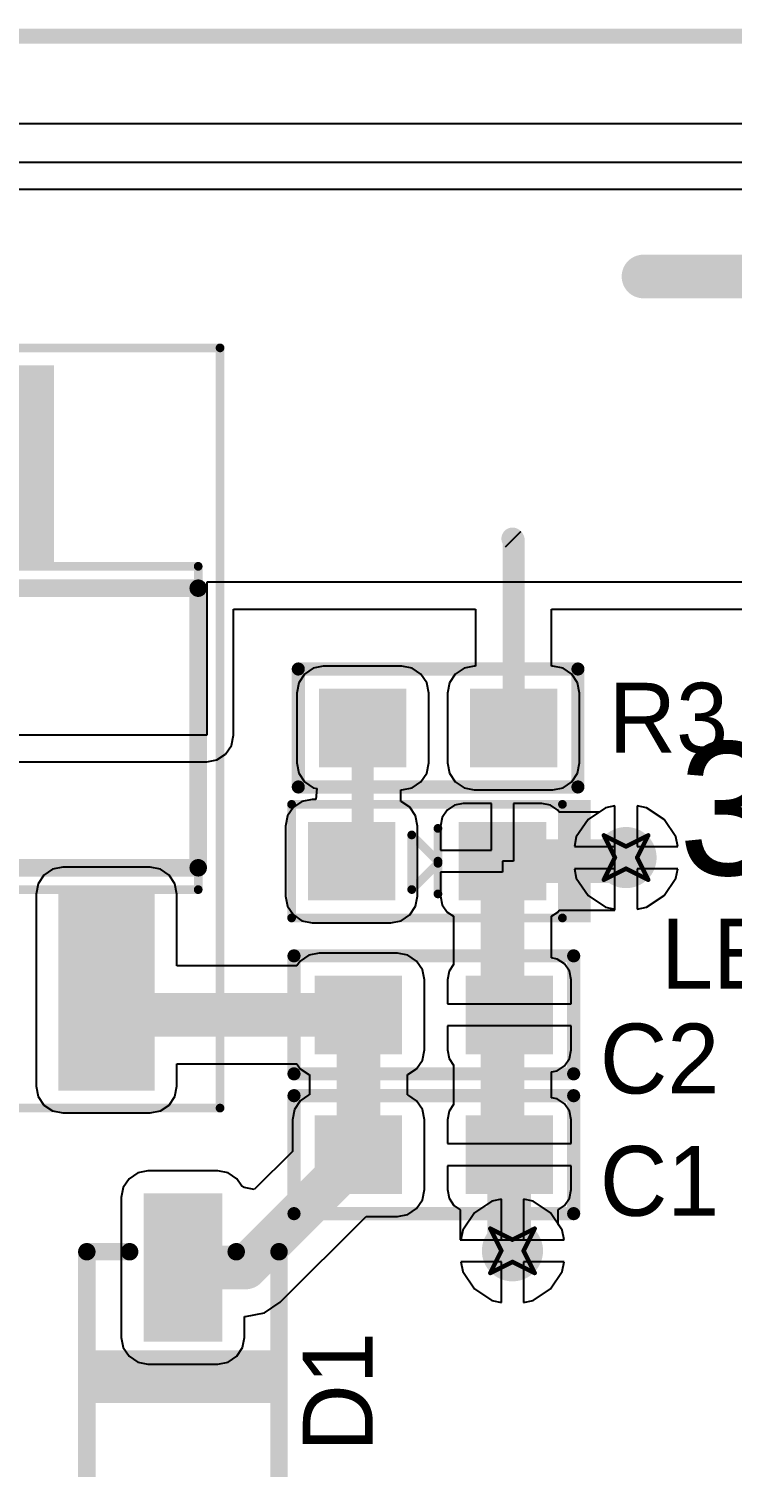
# Model space of a CAD drawing. Header units: millimetres. Extents: x 21 to 336, y 20 to 129.
# Drawn here: x 36.96 to 45.02, y 66.62 to 83.09 of the extents above; entities that cross this region are included whole.
import ezdxf

# ---------------------------------------------------------------- set-up
doc = ezdxf.new("R2010")
doc.units = ezdxf.units.MM
for name, color, linetype in [('BottomLayer', 5, 'Continuous'), ('DrillDrawing', 1, 'Continuous'), ('KeepOutLayer', 6, 'Continuous'), ('Mechanical13', 56, 'Continuous'), ('Mechanical15', 56, 'Continuous'), ('MultiLayer', 9, 'Continuous'), ('TopLayer', 1, 'Continuous'), ('TopOverlay', 2, 'Continuous'), ('TopPaste', 8, 'Continuous'), ('TopSolder', 216, 'Continuous')]:
    doc.layers.add(name, color=color, linetype=linetype)

# ---------------------------------------------------------------- blocks, each defined once
blk = doc.blocks.new('SMD_RC0603_3')
at = {"layer": 'TopLayer'}
for points in [[(-1.314, -0.4), (-0.414, -0.4), (-1.314, 0.4), (-0.414, 0.4)], [(0.414, -0.4), (1.314, -0.4), (0.414, 0.4), (1.314, 0.4)]]:
    blk.add_solid(points, dxfattribs=at)
at = {"layer": 'TopOverlay', "const_width": 0.15}
for points in [[(1.6, 0.675), (-1.6, 0.675)], [(-1.6, 0.675), (-1.6, -0.675)], [(1.6, 0.675), (1.6, -0.675)], [(1.6, -0.675), (-1.6, -0.675)]]:
    blk.add_lwpolyline(points, dxfattribs=at)
at = {"layer": 'TopOverlay', "const_width": 0.075}
for points in [[(-1.638, 0.675, 1), (-1.563, 0.675, 1)], [(-1.638, 0.675, 1), (-1.563, 0.675, 1)], [(1.563, 0.675, 1), (1.638, 0.675, 1)], [(1.563, 0.675, 1), (1.638, 0.675, 1)], [(-1.638, -0.675, 1), (-1.563, -0.675, 1)], [(-1.638, -0.675, 1), (-1.563, -0.675, 1)], [(1.563, -0.675, 1), (1.638, -0.675, 1)], [(1.563, -0.675, 1), (1.638, -0.675, 1)]]:
    blk.add_lwpolyline(points, format="xyb", close=True, dxfattribs=at)
at = {"layer": 'TopPaste'}
for points in [[(-1.314, -0.4), (-0.414, -0.4), (-1.314, 0.4), (-0.414, 0.4)], [(0.414, -0.4), (1.314, -0.4), (0.414, 0.4), (1.314, 0.4)]]:
    blk.add_solid(points, dxfattribs=at)
at = {"layer": 'TopSolder'}
for points in [[(-1.364, -0.45), (-0.364, -0.45), (-1.364, 0.45), (-0.364, 0.45)], [(0.364, -0.45), (1.364, -0.45), (0.364, 0.45), (1.364, 0.45)]]:
    blk.add_solid(points, dxfattribs=at)
blk = doc.blocks.new('SMD_RC0603_4')
at = {"layer": 'TopLayer'}
for points in [[(-1.314, -0.4), (-0.414, -0.4), (-1.314, 0.4), (-0.414, 0.4)], [(0.414, -0.4), (1.314, -0.4), (0.414, 0.4), (1.314, 0.4)]]:
    blk.add_solid(points, dxfattribs=at)
at = {"layer": 'TopOverlay', "const_width": 0.15}
for points in [[(1.6, 0.675), (-1.6, 0.675)], [(-1.6, 0.675), (-1.6, -0.675)], [(1.6, 0.675), (1.6, -0.675)], [(1.6, -0.675), (-1.6, -0.675)]]:
    blk.add_lwpolyline(points, dxfattribs=at)
at = {"layer": 'TopOverlay', "const_width": 0.075}
for points in [[(-1.638, 0.675, 1), (-1.563, 0.675, 1)], [(-1.638, 0.675, 1), (-1.563, 0.675, 1)], [(1.563, 0.675, 1), (1.638, 0.675, 1)], [(1.563, 0.675, 1), (1.638, 0.675, 1)], [(-1.638, -0.675, 1), (-1.563, -0.675, 1)], [(-1.638, -0.675, 1), (-1.563, -0.675, 1)], [(1.563, -0.675, 1), (1.638, -0.675, 1)], [(1.563, -0.675, 1), (1.638, -0.675, 1)]]:
    blk.add_lwpolyline(points, format="xyb", close=True, dxfattribs=at)
at = {"layer": 'TopPaste'}
for points in [[(-1.314, -0.4), (-0.414, -0.4), (-1.314, 0.4), (-0.414, 0.4)], [(0.414, -0.4), (1.314, -0.4), (0.414, 0.4), (1.314, 0.4)]]:
    blk.add_solid(points, dxfattribs=at)
at = {"layer": 'TopSolder'}
for points in [[(-1.364, -0.45), (-0.364, -0.45), (-1.364, 0.45), (-0.364, 0.45)], [(0.364, -0.45), (1.364, -0.45), (0.364, 0.45), (1.364, 0.45)]]:
    blk.add_solid(points, dxfattribs=at)
blk = doc.blocks.new('SOD_123_16')
at = {"layer": 'TopLayer'}
for points in [[(-2.5, -0.4), (-0.9, -0.4), (-2.5, 0.4), (-0.9, 0.4)], [(0.9, -0.4), (2.5, -0.4), (0.9, 0.4), (2.5, 0.4)]]:
    blk.add_solid(points, dxfattribs=at)
at = {"layer": 'TopOverlay', "const_width": 0.2}
for points in [[(-1.905, 1.1), (1.88, 1.1)], [(-1.905, 1.1), (-1.905, 0.61)], [(1.88, 1.1), (1.88, 0.61)], [(-1.905, -0.61), (-1.905, -1.1)], [(1.88, -0.61), (1.88, -1.1)], [(-1.905, -1.1), (1.88, -1.1)]]:
    blk.add_lwpolyline(points, dxfattribs=at)
at = {"layer": 'TopOverlay', "const_width": 0.1}
for points in [[(-1.955, 1.1, 1), (-1.855, 1.1, 1)], [(-1.955, 1.1, 1), (-1.855, 1.1, 1)], [(1.83, 1.1, 1), (1.93, 1.1, 1)], [(1.83, 1.1, 1), (1.93, 1.1, 1)], [(-1.955, 0.61, 1), (-1.855, 0.61, 1)], [(1.83, 0.61, 1), (1.93, 0.61, 1)], [(-1.955, -0.61, 1), (-1.855, -0.61, 1)], [(1.83, -0.61, 1), (1.93, -0.61, 1)], [(-1.955, -1.1, 1), (-1.855, -1.1, 1)], [(-1.955, -1.1, 1), (-1.855, -1.1, 1)], [(1.83, -1.1, 1), (1.93, -1.1, 1)], [(1.83, -1.1, 1), (1.93, -1.1, 1)]]:
    blk.add_lwpolyline(points, format="xyb", close=True, dxfattribs=at)
at = {"layer": 'TopOverlay'}
blk.add_solid([(0.15, -1.1), (0.75, -1.1), (0.15, 1.1), (0.75, 1.1)], dxfattribs=at)
at = {"layer": 'TopPaste'}
for points in [[(-2.5, -0.4), (-0.9, -0.4), (-2.5, 0.4), (-0.9, 0.4)], [(0.9, -0.4), (2.5, -0.4), (0.9, 0.4), (2.5, 0.4)]]:
    blk.add_solid(points, dxfattribs=at)
at = {"layer": 'TopSolder'}
for points in [[(-2.55, -0.45), (-0.85, -0.45), (-2.55, 0.45), (-0.85, 0.45)], [(0.85, -0.45), (2.55, -0.45), (0.85, 0.45), (2.55, 0.45)]]:
    blk.add_solid(points, dxfattribs=at)
blk = doc.blocks.new('SOT_223_19')
at = {"layer": 'Mechanical13', "const_width": 0.1}
for points in [[(-1.85, 3.35), (1.85, 3.35)], [(-1.85, 3.35), (-1.85, -3.35)], [(1.85, 3.35), (1.85, -3.35)], [(-1.85, -3.35), (1.85, -3.35)]]:
    blk.add_lwpolyline(points, dxfattribs=at)
at = {"layer": 'Mechanical13', "const_width": 0.05}
for points in [[(-1.875, 3.35, 1), (-1.825, 3.35, 1)], [(-1.875, 3.35, 1), (-1.825, 3.35, 1)], [(1.825, 3.35, 1), (1.875, 3.35, 1)], [(1.825, 3.35, 1), (1.875, 3.35, 1)], [(-1.875, -3.35, 1), (-1.825, -3.35, 1)], [(-1.875, -3.35, 1), (-1.825, -3.35, 1)], [(1.825, -3.35, 1), (1.875, -3.35, 1)], [(1.825, -3.35, 1), (1.875, -3.35, 1)]]:
    blk.add_lwpolyline(points, format="xyb", close=True, dxfattribs=at)
at = {"layer": 'Mechanical15', "const_width": 0.1}
for points in [[(-4.35, 3.6), (4.35, 3.6)], [(-4.35, 3.6), (-4.35, -3.6)], [(4.35, 3.6), (4.35, -3.6)], [(0, 0.5), (0, -0.5)], [(-0.5, 0), (0.5, 0)], [(-4.35, -3.6), (4.35, -3.6)]]:
    blk.add_lwpolyline(points, dxfattribs=at)
at = {"layer": 'Mechanical15', "const_width": 0.05}
for points in [[(-4.375, 3.6, 1), (-4.325, 3.6, 1)], [(-4.375, 3.6, 1), (-4.325, 3.6, 1)], [(4.325, 3.6, 1), (4.375, 3.6, 1)], [(4.325, 3.6, 1), (4.375, 3.6, 1)], [(-0.025, 0.5, 1), (0.025, 0.5, 1)], [(-0.525, 0, 1), (-0.475, 0, 1)], [(0.475, 0, 1), (0.525, 0, 1)], [(-0.025, -0.5, 1), (0.025, -0.5, 1)], [(-4.375, -3.6, 1), (-4.325, -3.6, 1)], [(-4.375, -3.6, 1), (-4.325, -3.6, 1)], [(4.325, -3.6, 1), (4.375, -3.6, 1)], [(4.325, -3.6, 1), (4.375, -3.6, 1)]]:
    blk.add_lwpolyline(points, format="xyb", close=True, dxfattribs=at)
at = {"layer": 'TopLayer'}
for points in [[(-1.9, 1.8), (-1.9, 2.8), (-4.1, 1.8), (-4.1, 2.8)], [(4.1, -1.65), (4.1, 1.65), (1.9, -1.65), (1.9, 1.65)], [(-1.9, -0.5), (-1.9, 0.5), (-4.1, -0.5), (-4.1, 0.5)], [(-1.9, -2.8), (-1.9, -1.8), (-4.1, -2.8), (-4.1, -1.8)]]:
    blk.add_solid(points, dxfattribs=at)
at = {"layer": 'TopOverlay'}
for points, const_width in [([(-2.875, 3.35, 1), (-3.125, 3.35, 1)], 0.25), ([(-3.187, 3.35, 1), (-3.063, 3.35, 1)], 0.125), ([(-2.937, 3.35, 1), (-2.812, 3.35, 1)], 0.125), ([(-1.65, 3.35, 1), (-1.55, 3.35, 1)], 0.1), ([(-1.65, 3.35, 1), (-1.55, 3.35, 1)], 0.1), ([(1.55, 3.35, 1), (1.65, 3.35, 1)], 0.1), ([(1.55, 3.35, 1), (1.65, 3.35, 1)], 0.1), ([(-1.65, -3.35, 1), (-1.55, -3.35, 1)], 0.1), ([(-1.65, -3.35, 1), (-1.55, -3.35, 1)], 0.1), ([(1.55, -3.35, 1), (1.65, -3.35, 1)], 0.1), ([(1.55, -3.35, 1), (1.65, -3.35, 1)], 0.1)]:
    blk.add_lwpolyline(points, format="xyb", close=True, dxfattribs=dict(at, const_width=const_width))
at = {"layer": 'TopOverlay', "const_width": 0.2}
for points in [[(-1.6, 3.35), (1.6, 3.35)], [(-1.6, 3.35), (-1.6, -3.35)], [(1.6, 3.35), (1.6, -3.35)], [(-1.6, -3.35), (1.6, -3.35)]]:
    blk.add_lwpolyline(points, dxfattribs=at)
at = {"layer": 'TopPaste'}
for points in [[(-1.9, 1.8), (-1.9, 2.8), (-4.1, 1.8), (-4.1, 2.8)], [(4.1, -1.65), (4.1, 1.65), (1.9, -1.65), (1.9, 1.65)], [(-1.9, -0.5), (-1.9, 0.5), (-4.1, -0.5), (-4.1, 0.5)], [(-1.9, -2.8), (-1.9, -1.8), (-4.1, -2.8), (-4.1, -1.8)]]:
    blk.add_solid(points, dxfattribs=at)
at = {"layer": 'TopSolder'}
for points in [[(-1.85, 1.75), (-1.85, 2.85), (-4.15, 1.75), (-4.15, 2.85)], [(4.15, -1.7), (4.15, 1.7), (1.85, -1.7), (1.85, 1.7)], [(-1.85, -0.55), (-1.85, 0.55), (-4.15, -0.55), (-4.15, 0.55)], [(-1.85, -2.85), (-1.85, -1.75), (-4.15, -2.85), (-4.15, -1.75)]]:
    blk.add_solid(points, dxfattribs=at)
blk = doc.blocks.new('SMD_LD0603_26')
at = {"layer": 'TopLayer'}
for points in [[(-1.314, -0.4), (-0.414, -0.4), (-1.314, 0.4), (-0.414, 0.4)], [(0.414, -0.4), (1.314, -0.4), (0.414, 0.4), (1.314, 0.4)]]:
    blk.add_solid(points, dxfattribs=at)
at = {"layer": 'TopOverlay', "const_width": 0.1}
for points in [[(-1.55, 0.65), (-1.55, -0.65)], [(1.55, 0.65), (-1.55, 0.65)], [(1.55, 0.65), (1.55, -0.65)], [(-0.125, 0.375), (-0.125, 0)], [(0.175, 0.325), (-0.125, 0.025)], [(0.175, 0.325), (0.175, -0.3)], [(-0.125, 0.025), (-0.125, 0)], [(0.175, -0.3), (-0.125, 0)], [(-0.125, 0), (-0.125, -0.375)], [(1.55, -0.65), (-1.55, -0.65)]]:
    blk.add_lwpolyline(points, dxfattribs=at)
at = {"layer": 'TopOverlay', "const_width": 0.05}
for points in [[(-1.575, 0.65, 1), (-1.525, 0.65, 1)], [(-1.575, 0.65, 1), (-1.525, 0.65, 1)], [(1.525, 0.65, 1), (1.575, 0.65, 1)], [(1.525, 0.65, 1), (1.575, 0.65, 1)], [(-0.15, 0.375, 1), (-0.1, 0.375, 1)], [(0.15, 0.325, 1), (0.2, 0.325, 1)], [(0.15, 0.325, 1), (0.2, 0.325, 1)], [(-0.15, 0.025, 1), (-0.1, 0.025, 1)], [(-0.15, 0.025, 1), (-0.1, 0.025, 1)], [(-0.15, 0, 1), (-0.1, 0, 1)], [(-0.15, 0, 1), (-0.1, 0, 1)], [(-0.15, 0, 1), (-0.1, 0, 1)], [(-0.15, 0, 1), (-0.1, 0, 1)], [(-0.15, -0.375, 1), (-0.1, -0.375, 1)], [(0.15, -0.3, 1), (0.2, -0.3, 1)], [(0.15, -0.3, 1), (0.2, -0.3, 1)], [(-1.575, -0.65, 1), (-1.525, -0.65, 1)], [(-1.575, -0.65, 1), (-1.525, -0.65, 1)], [(1.525, -0.65, 1), (1.575, -0.65, 1)], [(1.525, -0.65, 1), (1.575, -0.65, 1)]]:
    blk.add_lwpolyline(points, format="xyb", close=True, dxfattribs=at)
at = {"layer": 'TopOverlay'}
blk.add_solid([(-1.875, -0.7), (-1.55, -0.7), (-1.875, 0.7), (-1.55, 0.7)], dxfattribs=at)
at = {"layer": 'TopPaste'}
for points in [[(-1.314, -0.4), (-0.414, -0.4), (-1.314, 0.4), (-0.414, 0.4)], [(0.414, -0.4), (1.314, -0.4), (0.414, 0.4), (1.314, 0.4)]]:
    blk.add_solid(points, dxfattribs=at)
at = {"layer": 'TopSolder'}
for points in [[(-1.364, -0.45), (-0.364, -0.45), (-1.364, 0.45), (-0.364, 0.45)], [(0.364, -0.45), (1.364, -0.45), (0.364, 0.45), (1.364, 0.45)]]:
    blk.add_solid(points, dxfattribs=at)
blk = doc.blocks.new('SMD_RC0603_36')
at = {"layer": 'TopLayer'}
for points in [[(-1.314, -0.4), (-0.414, -0.4), (-1.314, 0.4), (-0.414, 0.4)], [(0.414, -0.4), (1.314, -0.4), (0.414, 0.4), (1.314, 0.4)]]:
    blk.add_solid(points, dxfattribs=at)
at = {"layer": 'TopOverlay', "const_width": 0.15}
for points in [[(-1.6, 0.675), (1.6, 0.675)], [(-1.6, -0.675), (-1.6, 0.675)], [(1.6, -0.675), (1.6, 0.675)], [(-1.6, -0.675), (1.6, -0.675)]]:
    blk.add_lwpolyline(points, dxfattribs=at)
at = {"layer": 'TopOverlay', "const_width": 0.075}
for points in [[(-1.638, 0.675, 1), (-1.563, 0.675, 1)], [(-1.638, 0.675, 1), (-1.563, 0.675, 1)], [(1.563, 0.675, 1), (1.638, 0.675, 1)], [(1.563, 0.675, 1), (1.638, 0.675, 1)], [(-1.638, -0.675, 1), (-1.563, -0.675, 1)], [(-1.638, -0.675, 1), (-1.563, -0.675, 1)], [(1.563, -0.675, 1), (1.638, -0.675, 1)], [(1.563, -0.675, 1), (1.638, -0.675, 1)]]:
    blk.add_lwpolyline(points, format="xyb", close=True, dxfattribs=at)
at = {"layer": 'TopPaste'}
for points in [[(-1.314, -0.4), (-0.414, -0.4), (-1.314, 0.4), (-0.414, 0.4)], [(0.414, -0.4), (1.314, -0.4), (0.414, 0.4), (1.314, 0.4)]]:
    blk.add_solid(points, dxfattribs=at)
at = {"layer": 'TopSolder'}
for points in [[(-1.364, -0.45), (-0.364, -0.45), (-1.364, 0.45), (-0.364, 0.45)], [(0.364, -0.45), (1.364, -0.45), (0.364, 0.45), (1.364, 0.45)]]:
    blk.add_solid(points, dxfattribs=at)

msp = doc.modelspace()

# ---------------------------------------------------------------- linework, layer by layer
at = {"layer": 'BottomLayer'}
for p, q in [((26, 82), (75, 82)), ((43.564, 74.169), (43.365, 74.035)), ((43.673, 74.191), (43.564, 74.169)), ((43.673, 73.727), (43.673, 74.191)), ((44.036, 74.169), (43.927, 74.191)), ((43.927, 74.191), (43.927, 73.727)), ((44.235, 74.035), (44.036, 74.169)), ((43.365, 74.035), (43.231, 73.836)), ((44.369, 73.836), (44.235, 74.035)), ((43.231, 73.836), (43.209, 73.727)), ((44.391, 73.727), (44.369, 73.836)), ((43.209, 73.727), (43.673, 73.727)), ((43.927, 73.727), (44.391, 73.727)), ((43.673, 73.473), (43.209, 73.473)), ((43.209, 73.473), (43.231, 73.364)), ((43.673, 73.009), (43.673, 73.473)), ((44.391, 73.473), (43.927, 73.473)), ((43.927, 73.473), (43.927, 73.009)), ((44.369, 73.364), (44.391, 73.473)), ((43.231, 73.364), (43.365, 73.165)), ((44.235, 73.165), (44.369, 73.364)), ((43.365, 73.165), (43.564, 73.031)), ((44.036, 73.031), (44.235, 73.165)), ((43.564, 73.031), (43.673, 73.009)), ((43.927, 73.009), (44.036, 73.031)), ((42.264, 69.669), (42.065, 69.535)), ((42.373, 69.691), (42.264, 69.669)), ((42.373, 69.227), (42.373, 69.691)), ((42.736, 69.669), (42.627, 69.691)), ((42.627, 69.691), (42.627, 69.227)), ((42.935, 69.535), (42.736, 69.669)), ((42.065, 69.535), (41.931, 69.336)), ((43.069, 69.336), (42.935, 69.535)), ((41.931, 69.336), (41.909, 69.227)), ((43.091, 69.227), (43.069, 69.336)), ((41.909, 69.227), (42.373, 69.227)), ((42.627, 69.227), (43.091, 69.227)), ((42.373, 68.973), (41.909, 68.973)), ((41.909, 68.973), (41.931, 68.864)), ((41.931, 68.864), (42.065, 68.665)), ((42.373, 68.509), (42.373, 68.973)), ((43.091, 68.973), (42.627, 68.973)), ((42.627, 68.973), (42.627, 68.509)), ((42.935, 68.665), (43.069, 68.864)), ((43.069, 68.864), (43.091, 68.973)), ((42.065, 68.665), (42.264, 68.531)), ((42.736, 68.531), (42.935, 68.665)), ((42.264, 68.531), (42.373, 68.509)), ((42.627, 68.509), (42.736, 68.531))]:
    msp.add_line(p, q, dxfattribs=at)
at = {"layer": 'BottomLayer', "const_width": 0.35}
for points in [[(43.625, 73.6, 1), (43.975, 73.6, 1)], [(42.325, 69.1, 1), (42.675, 69.1, 1)]]:
    msp.add_lwpolyline(points, format="xyb", close=True, dxfattribs=at)
at = {"layer": 'DrillDrawing', "const_width": 0.0508}
for points in [[(43.546, 73.854), (43.8, 73.727)], [(43.546, 73.854), (43.673, 73.6)], [(43.8, 73.727), (44.054, 73.854)], [(43.927, 73.6), (44.054, 73.854)], [(43.546, 73.346), (43.673, 73.6)], [(43.927, 73.6), (44.054, 73.346)], [(43.546, 73.346), (43.8, 73.473)], [(43.8, 73.473), (44.054, 73.346)], [(42.246, 69.354), (42.5, 69.227)], [(42.246, 69.354), (42.373, 69.1)], [(42.5, 69.227), (42.754, 69.354)], [(42.627, 69.1), (42.754, 69.354)], [(42.246, 68.846), (42.373, 69.1)], [(42.246, 68.846), (42.5, 68.973)], [(42.5, 68.973), (42.754, 68.846)], [(42.627, 69.1), (42.754, 68.846)]]:
    msp.add_lwpolyline(points, dxfattribs=at)
at = {"layer": 'DrillDrawing', "const_width": 0.0254}
for points in [[(43.533, 73.854, 1), (43.559, 73.854, 1)], [(43.533, 73.854, 1), (43.559, 73.854, 1)], [(43.787, 73.727, 1), (43.813, 73.727, 1)], [(43.787, 73.727, 1), (43.813, 73.727, 1)], [(44.041, 73.854, 1), (44.067, 73.854, 1)], [(44.041, 73.854, 1), (44.067, 73.854, 1)], [(43.66, 73.6, 1), (43.686, 73.6, 1)], [(43.66, 73.6, 1), (43.686, 73.6, 1)], [(43.914, 73.6, 1), (43.94, 73.6, 1)], [(43.914, 73.6, 1), (43.94, 73.6, 1)], [(43.787, 73.473, 1), (43.813, 73.473, 1)], [(43.787, 73.473, 1), (43.813, 73.473, 1)], [(43.533, 73.346, 1), (43.559, 73.346, 1)], [(43.533, 73.346, 1), (43.559, 73.346, 1)], [(44.041, 73.346, 1), (44.067, 73.346, 1)], [(44.041, 73.346, 1), (44.067, 73.346, 1)], [(42.233, 69.354, 1), (42.259, 69.354, 1)], [(42.233, 69.354, 1), (42.259, 69.354, 1)], [(42.741, 69.354, 1), (42.767, 69.354, 1)], [(42.741, 69.354, 1), (42.767, 69.354, 1)], [(42.487, 69.227, 1), (42.513, 69.227, 1)], [(42.487, 69.227, 1), (42.513, 69.227, 1)], [(42.36, 69.1, 1), (42.386, 69.1, 1)], [(42.36, 69.1, 1), (42.386, 69.1, 1)], [(42.487, 68.973, 1), (42.513, 68.973, 1)], [(42.487, 68.973, 1), (42.513, 68.973, 1)], [(42.614, 69.1, 1), (42.64, 69.1, 1)], [(42.614, 69.1, 1), (42.64, 69.1, 1)], [(42.233, 68.846, 1), (42.259, 68.846, 1)], [(42.233, 68.846, 1), (42.259, 68.846, 1)], [(42.741, 68.846, 1), (42.767, 68.846, 1)], [(42.741, 68.846, 1), (42.767, 68.846, 1)]]:
    msp.add_lwpolyline(points, format="xyb", close=True, dxfattribs=at)
at = {"layer": 'KeepOutLayer', "const_width": 0.17}
msp.add_lwpolyline([(25, 83), (76, 83)], dxfattribs=at)
at = {"layer": 'MultiLayer', "const_width": 0.35}
for points in [[(43.625, 73.6, 1), (43.975, 73.6, 1)], [(42.325, 69.1, 1), (42.675, 69.1, 1)]]:
    msp.add_lwpolyline(points, format="xyb", close=True, dxfattribs=at)
at = {"layer": 'TopLayer'}
for p, q in [((26, 82), (75, 82)), ((46.25, 81.556), (34, 81.556)), ((34, 81.25), (46.25, 81.25)), ((46.25, 76.75), (39, 76.75)), ((39, 76.75), (39, 75)), ((39.306, 75), (39.306, 76.444)), ((39.306, 76.444), (42.077, 76.444)), ((42.077, 76.444), (42.077, 75.789)), ((42.948, 75.789), (42.948, 76.444)), ((42.948, 76.444), (46.25, 76.444)), ((40.218, 75.766), (40.119, 75.699)), ((40.335, 75.789), (40.218, 75.766)), ((41.235, 75.789), (40.335, 75.789)), ((41.352, 75.766), (41.235, 75.789)), ((41.452, 75.699), (41.352, 75.766)), ((41.946, 75.766), (41.846, 75.699)), ((42.063, 75.789), (41.946, 75.766)), ((42.077, 75.789), (42.063, 75.789)), ((42.963, 75.789), (42.948, 75.789)), ((43.08, 75.766), (42.963, 75.789)), ((43.179, 75.699), (43.08, 75.766)), ((40.053, 75.6), (40.03, 75.483)), ((40.119, 75.699), (40.053, 75.6)), ((41.518, 75.6), (41.452, 75.699)), ((41.541, 75.483), (41.518, 75.6)), ((41.78, 75.6), (41.757, 75.483)), ((41.846, 75.699), (41.78, 75.6)), ((43.245, 75.6), (43.179, 75.699)), ((43.268, 75.483), (43.245, 75.6)), ((40.03, 75.483), (40.03, 74.683)), ((41.541, 74.683), (41.541, 75.483)), ((41.757, 75.483), (41.757, 74.683)), ((43.268, 74.683), (43.268, 75.483)), ((39, 75), (34, 75)), ((39.283, 74.883), (39.306, 75)), ((39.117, 74.717), (39.216, 74.784)), ((39.216, 74.784), (39.283, 74.883)), ((36.114, 74.694), (39, 74.694)), ((39, 74.694), (39.117, 74.717)), ((40.03, 74.683), (40.053, 74.566)), ((41.518, 74.566), (41.541, 74.683)), ((41.757, 74.683), (41.78, 74.566)), ((43.245, 74.566), (43.268, 74.683)), ((40.053, 74.566), (40.119, 74.467)), ((40.119, 74.467), (40.218, 74.4)), ((41.352, 74.4), (41.452, 74.467)), ((41.452, 74.467), (41.518, 74.566)), ((41.78, 74.566), (41.846, 74.467)), ((41.846, 74.467), (41.946, 74.4)), ((43.08, 74.4), (43.179, 74.467)), ((43.179, 74.467), (43.245, 74.566)), ((40.208, 74.265), (40.091, 74.242)), ((40.249, 74.265), (40.208, 74.265)), ((40.218, 74.4), (40.261, 74.392)), ((40.261, 74.392), (40.249, 74.265)), ((41.221, 74.243), (41.221, 74.377)), ((41.221, 74.377), (41.235, 74.377)), ((41.235, 74.377), (41.352, 74.4)), ((41.946, 74.4), (42.063, 74.377)), ((42.063, 74.377), (42.963, 74.377)), ((42.963, 74.377), (43.08, 74.4)), ((39.992, 74.175), (39.926, 74.076)), ((40.091, 74.242), (39.992, 74.175)), ((41.225, 74.242), (41.221, 74.243)), ((41.325, 74.175), (41.225, 74.242)), ((41.391, 74.076), (41.325, 74.175)), ((41.752, 74.142), (41.696, 74.058)), ((41.836, 74.198), (41.752, 74.142)), ((41.936, 74.218), (41.836, 74.198)), ((42.259, 74.218), (41.936, 74.218)), ((42.259, 73.686), (42.259, 74.218)), ((42.836, 74.218), (42.513, 74.218)), ((42.513, 74.218), (42.513, 73.559)), ((42.935, 74.198), (42.836, 74.218)), ((43.019, 74.142), (42.935, 74.198)), ((43.034, 74.12), (43.019, 74.142)), ((43.491, 74.12), (43.034, 74.12)), ((43.564, 74.169), (43.491, 74.12)), ((43.673, 74.191), (43.564, 74.169)), ((43.673, 73.6), (43.673, 74.191)), ((44.036, 74.169), (43.927, 74.191)), ((43.927, 74.191), (43.927, 73.727)), ((44.235, 74.035), (44.036, 74.169)), ((39.926, 74.076), (39.903, 73.959)), ((39.903, 73.959), (39.903, 73.159)), ((41.414, 73.959), (41.391, 74.076)), ((41.414, 73.159), (41.414, 73.959)), ((41.696, 74.058), (41.677, 73.959)), ((41.677, 73.959), (41.677, 73.686)), ((44.369, 73.836), (44.235, 74.035)), ((44.391, 73.727), (44.369, 73.836)), ((41.677, 73.686), (42.259, 73.686)), ((43.673, 72.998), (43.673, 73.6)), ((43.927, 73.727), (44.391, 73.727)), ((37.236, 73.466), (37.137, 73.399)), ((37.353, 73.489), (37.236, 73.466)), ((38.353, 73.489), (37.353, 73.489)), ((38.47, 73.466), (38.353, 73.489)), ((38.569, 73.399), (38.47, 73.466)), ((42.386, 73.432), (41.677, 73.432)), ((41.677, 73.432), (41.677, 73.159)), ((42.513, 73.559), (42.386, 73.559)), ((42.386, 73.559), (42.386, 73.432)), ((44.391, 73.473), (43.927, 73.473)), ((43.927, 73.473), (43.927, 73.009)), ((44.369, 73.364), (44.391, 73.473)), ((37.07, 73.3), (37.047, 73.183)), ((37.137, 73.399), (37.07, 73.3)), ((38.636, 73.3), (38.569, 73.399)), ((38.659, 73.183), (38.636, 73.3)), ((44.235, 73.165), (44.369, 73.364)), ((37.047, 73.183), (37.047, 70.983)), ((38.659, 72.361), (38.659, 73.183)), ((39.903, 73.159), (39.926, 73.042)), ((41.391, 73.042), (41.414, 73.159)), ((41.677, 73.159), (41.696, 73.06)), ((44.036, 73.031), (44.235, 73.165)), ((39.926, 73.042), (39.992, 72.943)), ((39.992, 72.943), (40.091, 72.876)), ((41.225, 72.876), (41.325, 72.943)), ((41.325, 72.943), (41.391, 73.042)), ((41.696, 73.06), (41.752, 72.976)), ((41.752, 72.976), (41.825, 72.928)), ((41.825, 72.928), (41.825, 72.375)), ((42.946, 72.928), (43.019, 72.976)), ((42.946, 72.452), (42.946, 72.928)), ((43.019, 72.976), (43.034, 72.998)), ((43.034, 72.998), (43.673, 72.998)), ((43.927, 73.009), (44.036, 73.031)), ((40.091, 72.876), (40.208, 72.853)), ((40.208, 72.853), (41.108, 72.853)), ((41.108, 72.853), (41.225, 72.876)), ((40.169, 72.483), (40.07, 72.416)), ((40.286, 72.506), (40.169, 72.483)), ((41.186, 72.506), (40.286, 72.506)), ((41.303, 72.483), (41.186, 72.506)), ((41.403, 72.416), (41.303, 72.483)), ((43.013, 72.439), (42.946, 72.452)), ((43.097, 72.383), (43.013, 72.439)), ((40.033, 72.361), (38.659, 72.361)), ((40.07, 72.416), (40.033, 72.361)), ((41.469, 72.317), (41.403, 72.416)), ((41.492, 72.2), (41.469, 72.317)), ((41.774, 72.299), (41.755, 72.2)), ((41.825, 72.375), (41.774, 72.299)), ((43.153, 72.299), (43.097, 72.383)), ((43.173, 72.2), (43.153, 72.299)), ((41.492, 71.4), (41.492, 72.2)), ((41.755, 72.2), (41.755, 71.927)), ((43.173, 71.927), (43.173, 72.2)), ((41.755, 71.927), (42.464, 71.927)), ((42.464, 71.927), (43.173, 71.927)), ((42.464, 71.673), (41.755, 71.673)), ((41.755, 71.673), (41.755, 71.4)), ((43.173, 71.673), (42.464, 71.673)), ((43.173, 71.4), (43.173, 71.673)), ((41.403, 71.184), (41.469, 71.283)), ((41.469, 71.283), (41.492, 71.4)), ((41.755, 71.4), (41.774, 71.301)), ((41.774, 71.301), (41.825, 71.225)), ((43.097, 71.217), (43.153, 71.301)), ((43.153, 71.301), (43.173, 71.4)), ((38.659, 70.983), (38.659, 71.239)), ((38.659, 71.239), (40.033, 71.239)), ((40.033, 71.239), (40.07, 71.184)), ((40.07, 71.184), (40.169, 71.117)), ((40.169, 71.117), (40.176, 71.116)), ((40.176, 71.116), (40.176, 70.884)), ((41.297, 71.116), (41.303, 71.117)), ((41.297, 70.884), (41.297, 71.116)), ((41.303, 71.117), (41.403, 71.184)), ((41.825, 71.225), (41.825, 70.775)), ((42.946, 71.148), (43.013, 71.161)), ((42.946, 70.852), (42.946, 71.148)), ((43.013, 71.161), (43.097, 71.217)), ((37.047, 70.983), (37.07, 70.866)), ((38.636, 70.866), (38.659, 70.983)), ((37.07, 70.866), (37.137, 70.767)), ((38.569, 70.767), (38.636, 70.866)), ((40.07, 70.816), (40.004, 70.717)), ((40.169, 70.883), (40.07, 70.816)), ((40.176, 70.884), (40.169, 70.883)), ((41.303, 70.883), (41.297, 70.884)), ((41.403, 70.816), (41.303, 70.883)), ((41.469, 70.717), (41.403, 70.816)), ((43.013, 70.839), (42.946, 70.852)), ((43.097, 70.783), (43.013, 70.839)), ((37.137, 70.767), (37.236, 70.7)), ((37.236, 70.7), (37.353, 70.677)), ((37.353, 70.677), (38.353, 70.677)), ((38.353, 70.677), (38.47, 70.7)), ((38.47, 70.7), (38.569, 70.767)), ((40.004, 70.717), (39.981, 70.6)), ((41.492, 70.6), (41.469, 70.717)), ((41.774, 70.699), (41.755, 70.6)), ((41.825, 70.775), (41.774, 70.699)), ((43.153, 70.699), (43.097, 70.783)), ((43.173, 70.6), (43.153, 70.699)), ((39.981, 70.6), (39.981, 70.237)), ((41.492, 69.8), (41.492, 70.6)), ((41.755, 70.6), (41.755, 70.327)), ((43.173, 70.327), (43.173, 70.6)), ((41.755, 70.327), (42.464, 70.327)), ((42.464, 70.327), (43.173, 70.327)), ((39.981, 70.237), (39.545, 69.802)), ((38.211, 69.992), (38.112, 69.925)), ((38.328, 70.015), (38.211, 69.992)), ((39.128, 70.015), (38.328, 70.015)), ((39.245, 69.992), (39.128, 70.015)), ((39.344, 69.925), (39.245, 69.992)), ((42.464, 70.073), (41.755, 70.073)), ((41.755, 70.073), (41.755, 69.8)), ((43.173, 70.073), (42.464, 70.073)), ((43.173, 69.8), (43.173, 70.073)), ((38.045, 69.826), (38.022, 69.709)), ((38.112, 69.925), (38.045, 69.826)), ((39.402, 69.839), (39.344, 69.925)), ((39.43, 69.823), (39.402, 69.839)), ((39.545, 69.802), (39.43, 69.823)), ((41.469, 69.683), (41.492, 69.8)), ((41.755, 69.8), (41.774, 69.701)), ((43.153, 69.701), (43.173, 69.8)), ((38.022, 69.709), (38.022, 68.109)), ((41.403, 69.584), (41.469, 69.683)), ((41.774, 69.701), (41.83, 69.617)), ((43.097, 69.617), (43.153, 69.701)), ((39.842, 68.512), (40.824, 69.494)), ((40.824, 69.494), (41.186, 69.494)), ((41.186, 69.494), (41.303, 69.517)), ((41.303, 69.517), (41.403, 69.584)), ((41.83, 69.617), (41.903, 69.569)), ((41.903, 69.569), (41.903, 69.227)), ((43.024, 69.569), (43.097, 69.617)), ((43.024, 69.402), (43.024, 69.569)), ((43.069, 69.336), (43.024, 69.402)), ((43.091, 69.227), (43.069, 69.336)), ((41.903, 69.227), (43.091, 69.227)), ((42.373, 68.973), (41.909, 68.973)), ((41.909, 68.973), (41.931, 68.864)), ((41.931, 68.864), (42.065, 68.665)), ((42.373, 68.509), (42.373, 68.973)), ((43.091, 68.973), (42.627, 68.973)), ((42.627, 68.973), (42.627, 68.509)), ((42.935, 68.665), (43.069, 68.864)), ((43.069, 68.864), (43.091, 68.973)), ((42.065, 68.665), (42.264, 68.531)), ((42.736, 68.531), (42.935, 68.665)), ((39.66, 68.391), (39.842, 68.512)), ((42.264, 68.531), (42.373, 68.509)), ((42.627, 68.509), (42.736, 68.531)), ((39.434, 68.109), (39.434, 68.348)), ((39.434, 68.348), (39.445, 68.348)), ((39.445, 68.348), (39.66, 68.391)), ((38.022, 68.109), (38.045, 67.992)), ((38.045, 67.992), (38.112, 67.893)), ((39.344, 67.893), (39.411, 67.992)), ((39.411, 67.992), (39.434, 68.109)), ((38.112, 67.893), (38.211, 67.826)), ((38.211, 67.826), (38.328, 67.803)), ((39.128, 67.803), (39.245, 67.826)), ((39.245, 67.826), (39.344, 67.893)), ((38.328, 67.803), (39.128, 67.803))]:
    msp.add_line(p, q, dxfattribs=at)
for points, const_width in [([(44, 80.25), (54.5, 80.25)], 0.5), ([(42.5, 77.25), (42.513, 77.237)], 0.254), ([(42.513, 75.083), (42.513, 77.237)], 0.254), ([(40.785, 73.686), (40.785, 75.083)], 0.254), ([(40.658, 73.559), (40.785, 73.686)], 0.254), ([(42.386, 70.278), (42.386, 73.559)], 0.5), ([(42.386, 73.559), (43.759, 73.559)], 0.5), ([(43.759, 73.559), (43.8, 73.6)], 0.5), ([(37.853, 72.083), (38.136, 71.8)], 0.5), ([(38.136, 71.8), (40.736, 71.8)], 0.5), ([(40.736, 70.2), (40.736, 71.8)], 0.5), ([(42.386, 70.278), (42.464, 70.2)], 0.5), ([(39.445, 68.909), (40.736, 70.2)], 0.5), ([(42.464, 69.136), (42.464, 70.2)], 0.5), ([(42.464, 69.136), (42.5, 69.1)], 0.5), ([(38.728, 68.909), (39.445, 68.909)], 0.5)]:
    msp.add_lwpolyline(points, dxfattribs=dict(at, const_width=const_width))
for points, const_width in [([(43.875, 80.25, 1), (44.125, 80.25, 1)], 0.25), ([(42.437, 77.25, 1), (42.564, 77.25, 1)], 0.127), ([(42.449, 77.237, 1), (42.576, 77.237, 1)], 0.127), ([(42.449, 77.237, 1), (42.576, 77.237, 1)], 0.127), ([(40.722, 75.083, 1), (40.849, 75.083, 1)], 0.127), ([(42.449, 75.083, 1), (42.576, 75.083, 1)], 0.127), ([(43.625, 73.6, 1), (43.975, 73.6, 1)], 0.35), ([(40.722, 73.686, 1), (40.849, 73.686, 1)], 0.127), ([(40.722, 73.686, 1), (40.849, 73.686, 1)], 0.127), ([(42.261, 73.559, 1), (42.511, 73.559, 1)], 0.25), ([(42.261, 73.559, 1), (42.511, 73.559, 1)], 0.25), ([(43.634, 73.559, 1), (43.884, 73.559, 1)], 0.25), ([(43.634, 73.559, 1), (43.884, 73.559, 1)], 0.25), ([(43.675, 73.6, 1), (43.925, 73.6, 1)], 0.25), ([(40.595, 73.559, 1), (40.722, 73.559, 1)], 0.127), ([(37.728, 72.083, 1), (37.978, 72.083, 1)], 0.25), ([(38.011, 71.8, 1), (38.261, 71.8, 1)], 0.25), ([(38.011, 71.8, 1), (38.261, 71.8, 1)], 0.25), ([(40.611, 71.8, 1), (40.861, 71.8, 1)], 0.25), ([(40.611, 71.8, 1), (40.861, 71.8, 1)], 0.25), ([(42.261, 70.278, 1), (42.511, 70.278, 1)], 0.25), ([(42.261, 70.278, 1), (42.511, 70.278, 1)], 0.25), ([(40.611, 70.2, 1), (40.861, 70.2, 1)], 0.25), ([(40.611, 70.2, 1), (40.861, 70.2, 1)], 0.25), ([(42.339, 70.2, 1), (42.589, 70.2, 1)], 0.25), ([(42.339, 70.2, 1), (42.589, 70.2, 1)], 0.25), ([(42.325, 69.1, 1), (42.675, 69.1, 1)], 0.35), ([(42.339, 69.136, 1), (42.589, 69.136, 1)], 0.25), ([(42.339, 69.136, 1), (42.589, 69.136, 1)], 0.25), ([(42.375, 69.1, 1), (42.625, 69.1, 1)], 0.25), ([(38.603, 68.909, 1), (38.853, 68.909, 1)], 0.25), ([(39.32, 68.909, 1), (39.57, 68.909, 1)], 0.25), ([(39.32, 68.909, 1), (39.57, 68.909, 1)], 0.25)]:
    msp.add_lwpolyline(points, format="xyb", close=True, dxfattribs=dict(at, const_width=const_width))

# ---------------------------------------------------------------- block references
for name, p, rotation in [('SOT_223_19', (35.553, 75.083), 90), ('SMD_LD0603_26', (41.522, 73.559), 180), ('SMD_RC0603_4', (41.6, 71.8), 180), ('SMD_RC0603_3', (41.6, 70.2), 180), ('SOD_123_16', (38.728, 67.209), 90)]:
    msp.add_blockref(name, p, dxfattribs=dict(rotation=rotation))
msp.add_blockref('SMD_RC0603_36', (41.649, 75.083))

# ---------------------------------------------------------------- texts
at = {"layer": 'TopOverlay'}
for s, p in [('R3', (43.6, 74.8)), ('LED1', (44.2, 72.1)), ('C2', (43.5, 70.9)), ('C1', (43.5, 69.5))]:
    msp.add_text(s, height=0.8, dxfattribs=at).set_placement(p)
for s, height, rotation, p in [('3V3', 1.524, 360, (44.4, 73.4)), ('D1', 0.8, 90, (40.9, 66.8))]:
    msp.add_text(s, height=height, rotation=rotation, dxfattribs=at).set_placement(p)

doc.saveas('drawing.dxf')
